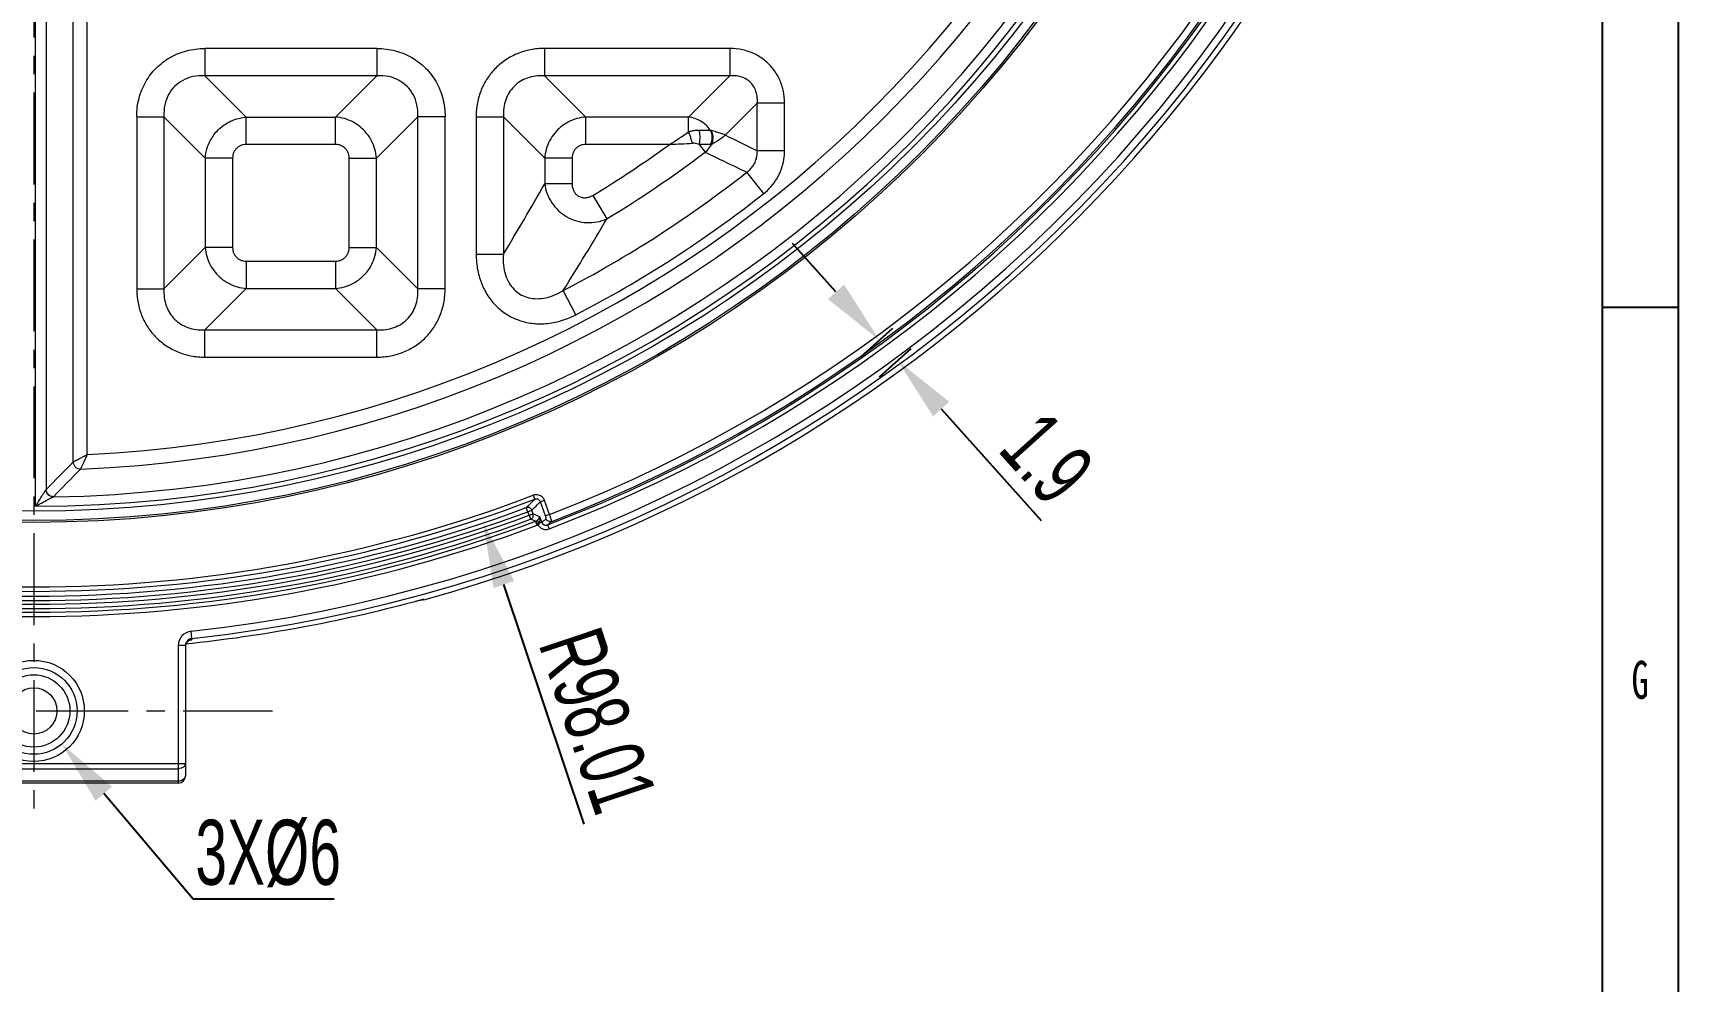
# Model space of a CAD drawing. Header units: millimetres. Extents: x 5536 to 6151, y 463 to 893.
# Drawn here: x 6035.2 to 6149.1, y 526.4 to 592 of the extents above; entities that cross this region are included whole.
import ezdxf

# ---------------------------------------------------------------- set-up
doc = ezdxf.new("R2010")
doc.units = ezdxf.units.MM
doc.header["$LTSCALE"] = 0.2
doc.linetypes.add('CENTER', pattern=[50.8, 31.75, -6.35, 6.35, -6.35])
doc.layers.get('0').update_dxf_attribs({"lineweight": 18})
for name, color, linetype, lineweight in [('CAXA0層', 7, 'Continuous', 25), ('CAXA尺寸線層', 3, 'Continuous', 25), ('poumianxian', 2, 'Continuous', 18), ('图层1', 1, 'CENTER', 18)]:
    doc.layers.add(name, color=color, linetype=linetype, lineweight=lineweight)
doc.styles.add('UserTxtStyle4', font='', dxfattribs={"width": 0.667})
doc.styles.add('標準', font='', dxfattribs={"width": 0.667})
doc.styles.get('UserTxtStyle4').set_extended_font_data('mingliu')
doc.styles.get('標準').set_extended_font_data('pmingliu')
doc.dimstyles.new('222222', dxfattribs={"dimtxt": 4.5, "dimasz": 4.5, "dimexe": 1.25, "dimexo": 0.625, "dimtad": 1, "dimdsep": 46, "dimtxsty": '標準', "dimblk": '_CAXARROW', "dimcen": 0, "dimdle": 9, "dimclrd": 6, "dimclre": 6, "dimclrt": 2, "dimadec": 0, "dimazin": 0, "dimtfac": 0.707107, "dimtofl": 0, "dimtmove": 2, "dimatfit": 3, "dimfxl": 0, "dimfrac": 2, "dimtolj": 1, "dimarcsym": 0})
doc.dimstyles.new('zhijing', dxfattribs={"dimtxt": 4.5, "dimasz": 4.5, "dimexe": 1.25, "dimexo": 0.625, "dimtad": 1, "dimtoh": 1, "dimdsep": 46, "dimtxsty": '標準', "dimblk": '_CAXARROW', "dimcen": 0, "dimdle": 9, "dimclrd": 6, "dimclre": 6, "dimclrt": 2, "dimadec": 0, "dimazin": 0, "dimtfac": 0.707107, "dimtofl": 0, "dimtmove": 2, "dimatfit": 3, "dimfxl": 0, "dimfrac": 2, "dimtolj": 1, "dimarcsym": 0})

# ---------------------------------------------------------------- blocks, each defined once
blk = doc.blocks.new('*X49')
at = {"layer": 'poumianxian'}
blk.add_hatch(color=6, dxfattribs=at).paths.add_polyline_path([(6040.73, 539.89), (6039.58, 538.92), (6037.25, 542.84)], flags=0)
at = {"layer": 'poumianxian', "color": 6, "lineweight": -2}
for p, q in [((6046.34, 532.11), (6040.15, 539.41)), ((6056.11, 532.11), (6046.34, 532.11))]:
    blk.add_line(p, q, dxfattribs=at)
at = {"layer": 'poumianxian', "color": 2, "insert": (6051.54, 535.27), "char_height": 4.5, "width": 29.7869, "attachment_point": 5, "style": '標準'}
blk.add_mtext('\\T1.004;3X%%C6', dxfattribs=at)
blk = doc.blocks.new('_CAXARROW')
blk.add_hatch(color=0).paths.add_polyline_path([(0, 0), (-1, 0.125), (-1, -0.125)], flags=0)
blk = doc.blocks.new('*X67')
at = {"layer": 'poumianxian'}
blk.add_hatch(color=6, dxfattribs=at).paths.add_polyline_path([(6068.57, 554.12), (6067.14, 553.64), (6066.43, 558.15)], flags=0)
at = {"layer": 'poumianxian', "color": 6, "lineweight": -2}
blk.add_line((6073.41, 537.3), (6067.86, 553.88), dxfattribs=at)
at = {"layer": 'poumianxian', "color": 2, "insert": (6074.34, 544.46), "char_height": 4.5, "width": 35.1896, "attachment_point": 5, "rotation": 288.5135, "style": '標準'}
blk.add_mtext('\\T1.004;R98.01', dxfattribs=at)
blk = doc.blocks.new('*X68')
at = {"layer": 'poumianxian'}
for points in [[(6091.4, 574.63), (6090.29, 573.62), (6093.85, 570.78)], [(6098.68, 566.52), (6097.57, 565.51), (6095.12, 569.36)]]:
    blk.add_hatch(color=6, dxfattribs=at).paths.add_polyline_path(points, flags=0)
at = {"layer": 'poumianxian', "color": 6, "lineweight": -2}
for p, q in [((6090.84, 574.12), (6087.84, 577.47)), ((6092.59, 569.65), (6094.78, 571.61)), ((6093.86, 568.24), (6096.05, 570.2)), ((6098.12, 566.02), (6105.05, 558.31))]:
    blk.add_line(p, q, dxfattribs=at)
at = {"layer": 'poumianxian', "color": 2, "insert": (6105.44, 562.6), "char_height": 4.5, "width": 13.8219, "attachment_point": 5, "rotation": 311.9147, "style": '標準'}
blk.add_mtext('\\T1.004;1.9', dxfattribs=at)
blk = doc.blocks.new('321')
at = {"layer": 'CAXA0層'}
for p, q in [((0, 410), (0, 0)), ((-5, 405), (-5, 5)), ((-5, 105), (0, 105))]:
    blk.add_line(p, q, dxfattribs=at)
at = {"layer": 'CAXA尺寸線層', "linetype": 'Continuous', "lineweight": 25, "insert": (-3.07, 81.71), "char_height": 2.5, "width": 3.7018, "attachment_point": 1, "style": 'UserTxtStyle4'}
blk.add_mtext('\\T1.004;G', dxfattribs=at)

msp = doc.modelspace()

# ---------------------------------------------------------------- linework, layer by layer
for p, q in [((6035.427, 559.288), (6035.427, 640.284)), ((6036.166, 640.284), (6036.166, 560.445)), ((6038.026, 562.358), (6038.026, 638.424)), ((6039.011, 562.871), (6039.011, 638.424)), ((6059.055, 590.96), (6047.157, 590.96)), ((6047.157, 590.96), (6047.157, 589.069)), ((6059.055, 590.96), (6059.055, 589.069)), ((6083.501, 590.96), (6070.657, 590.96)), ((6070.657, 590.96), (6070.657, 589.069)), ((6083.501, 590.96), (6083.501, 589.069)), ((6059.055, 589.069), (6047.157, 589.069)), ((6050.016, 586.21), (6047.157, 589.069)), ((6056.197, 586.21), (6059.055, 589.069)), ((6083.501, 589.069), (6070.657, 589.069)), ((6073.516, 586.21), (6070.657, 589.069)), ((6080.642, 586.21), (6083.501, 589.069)), ((6083.183, 584.969), (6085.392, 587.178)), ((6087.283, 587.178), (6085.392, 587.178)), ((6085.392, 583.888), (6085.392, 587.178)), ((6087.283, 583.888), (6087.283, 587.178)), ((6042.43, 586.232), (6044.321, 586.232)), ((6042.43, 586.232), (6042.43, 574.334)), ((6047.179, 583.373), (6044.321, 586.232)), ((6044.321, 586.232), (6044.321, 574.334)), ((6050.016, 586.21), (6056.197, 586.21)), ((6050.016, 584.319), (6050.016, 586.21)), ((6056.197, 584.319), (6056.197, 586.21)), ((6059.033, 583.373), (6061.892, 586.232)), ((6063.783, 586.232), (6061.892, 586.232)), ((6061.892, 574.334), (6061.892, 586.232)), ((6063.783, 574.334), (6063.783, 586.232)), ((6065.93, 586.232), (6067.821, 586.232)), ((6065.93, 586.232), (6065.93, 576.735)), ((6070.679, 583.373), (6067.821, 586.232)), ((6067.821, 586.232), (6067.821, 576.735)), ((6080.642, 586.21), (6073.516, 586.21)), ((6073.516, 584.319), (6073.516, 586.21)), ((6080.642, 585.182), (6080.642, 586.21)), ((6056.197, 584.319), (6050.016, 584.319)), ((6079.33, 584.319), (6073.516, 584.319)), ((6082.164, 585.291), (6081.379, 585.291)), ((6082.164, 584.319), (6081.379, 584.319)), ((6081.379, 584.319), (6081.785, 583.785)), ((6049.07, 583.373), (6047.179, 583.373)), ((6047.179, 583.373), (6047.179, 577.193)), ((6049.07, 583.373), (6049.07, 577.193)), ((6057.142, 583.373), (6059.033, 583.373)), ((6057.142, 577.193), (6057.142, 583.373)), ((6059.033, 577.193), (6059.033, 583.373)), ((6072.57, 583.373), (6070.679, 583.373)), ((6070.679, 583.373), (6070.679, 581.606)), ((6072.57, 583.373), (6072.57, 581.606)), ((6087.283, 583.888), (6085.392, 583.888)), ((6085.841, 580.917), (6084.671, 582.402)), ((6072.57, 581.606), (6070.679, 581.606)), ((6074.004, 580.795), (6074.979, 579.175)), ((6047.179, 577.193), (6044.321, 574.334)), ((6049.07, 577.193), (6047.179, 577.193)), ((6057.142, 577.193), (6059.033, 577.193)), ((6059.033, 577.193), (6061.892, 574.334)), ((6065.93, 576.735), (6067.821, 576.735)), ((6050.016, 576.247), (6056.197, 576.247)), ((6050.016, 576.247), (6050.016, 574.356)), ((6056.197, 576.247), (6056.197, 574.356)), ((6042.43, 574.334), (6044.321, 574.334)), ((6050.016, 574.356), (6047.157, 571.497)), ((6050.016, 574.356), (6056.197, 574.356)), ((6056.197, 574.356), (6059.055, 571.497)), ((6063.783, 574.334), (6061.892, 574.334)), ((6072.829, 572.536), (6071.96, 574.215)), ((6047.157, 571.497), (6059.055, 571.497)), ((6047.157, 569.606), (6047.157, 571.497)), ((6059.055, 569.606), (6059.055, 571.497)), ((6047.157, 569.606), (6059.055, 569.606)), ((6069.881, 560.05), (6069.987, 559.77)), ((6070.657, 559.7), (6070.378, 559.598)), ((6070.735, 558.618), (6070.378, 559.598)), ((6071.014, 558.719), (6070.657, 559.7)), ((6069.504, 558.915), (6069.399, 559.196)), ((6069.504, 558.915), (6069.782, 559.016)), ((6069.594, 558.665), (6069.504, 558.915)), ((6069.594, 558.665), (6069.873, 558.767)), ((6069.594, 558.665), (6069.698, 558.387)), ((6070.049, 558.25), (6069.698, 558.387)), ((6069.873, 558.767), (6069.782, 559.016)), ((6070.153, 557.972), (6070.049, 558.25)), ((6070.227, 558.006), (6070.087, 558.267)), ((6070.476, 558.175), (6070.309, 558.114)), ((6070.325, 558.59), (6070.476, 558.175)), ((6071.013, 558.719), (6070.735, 558.618)), ((6070.869, 558.003), (6070.976, 557.723)), ((6061.703, 552.713), (6061.704, 552.713)), ((6061.704, 552.713), (6061.787, 552.735)), ((6062.305, 552.844), (6062.305, 552.817)), ((6062.305, 552.817), (6062.305, 552.816)), ((6046.252, 550.15), (6046.199, 550.646)), ((6046.252, 550.15), (6046.252, 550.053)), ((6045.806, 549.651), (6045.306, 549.651)), ((6045.306, 549.651), (6045.306, 540.133)), ((6045.806, 549.651), (6045.806, 541.49)), ((6045.806, 549.651), (6045.806, 540.633)), ((6046.252, 550.053), (6046.216, 550.049)), ((6025.306, 541.49), (6045.306, 541.49)), ((6025.306, 541.137), (6045.306, 541.137)), ((6045.306, 540.279), (6025.306, 540.279)), ((6045.306, 540.133), (6025.306, 540.133))]:
    msp.add_line(p, q)
for points in [[(6061.787, 552.735), (6061.889, 552.761), (6061.936, 552.773), (6061.981, 552.784), (6062.022, 552.794), (6062.061, 552.803), (6062.096, 552.81), (6062.127, 552.817)], [(6062.127, 552.817), (6062.155, 552.823), (6062.178, 552.828), (6062.197, 552.831), (6062.212, 552.834), (6062.223, 552.836), (6062.226, 552.836)]]:
    msp.add_lwpolyline(points)
for centre, radius in [((6035.306, 645.083), 86.907), ((6035.306, 645.083), 86.782), ((6035.306, 645.083), 86.133), ((6035.306, 545.133), 3.5), ((6035.306, 545.133), 3), ((6035.306, 545.133), 2.5), ((6035.306, 545.133), 1.6)]:
    msp.add_circle(centre, radius)
for centre, radius, start, end in [((6035.306, 651.083), 101.026, 276.18953, 78.40811), ((6035.306, 651.083), 101.525, 276.18953, 78.43129), ((6035.306, 651.083), 99.642, 290.91041, 78.28065), ((6035.306, 651.083), 99.525, 291.11656, 78.26666), ((6035.306, 651.083), 99.942, 290.91041, 78.28065), ((6035.306, 651.083), 99.026, 291.13618, 78.17063), ((6035.306, 651.083), 101.908, 285.36306, 61.55753), ((6035.306, 645.083), 85.795, 270.08059, 359.91941), ((6035.306, 645.083), 85.155, 270.90297, 359.09703), ((6035.306, 645.083), 83.28, 272.22396, 357.77604), ((6035.306, 645.083), 82.295, 272.58039, 357.41961), ((6035.306, 645.083), 75.036, 301.04547, 305.92335), ((6015.384, 682.926), 117.526, 302.96297, 303.72876), ((6067.217, 818.486), 234.48, 272.96115, 273.34572), ((6080.42, 585.396), 2.112, 310.24118, 329.50801), ((6239.171, 900.729), 352.188, 243.71032, 244.11034), ((6035.306, 645.083), 76.927, 301.04541, 307.1705), ((6240.852, 912.223), 364.93, 244.15849, 244.66093), ((6035.306, 645.083), 79.786, 297.34888, 308.22242), ((5918.842, 667.452), 174.425, 328.66155, 330.51673), ((6035.306, 645.083), 81.677, 297.34893, 308.22237), ((5920.534, 669.77), 179.054, 327.74693, 329.60491), ((5870.009, 723.984), 233.137, 315.45494, 316.11075), ((5869.632, 725.312), 235.041, 315.28872, 315.94119), ((6035.306, 651.083), 97.677, 249.20307, 290.79693), ((6035.306, 651.083), 97.377, 249.20307, 290.79693), ((5980.106, 651.069), 128.117, 314.18397, 314.55156), ((5980.348, 651.242), 128.468, 314.11948, 314.49104), ((6035.306, 651.083), 99.121, 249.48159, 290.51841), ((6035.306, 651.083), 98.87, 249.64446, 290.35554), ((6035.306, 651.083), 98.573, 249.64446, 290.35554), ((6035.306, 651.083), 98.308, 249.6435, 290.3565), ((6035.306, 651.083), 98.008, 249.6435, 290.3565), ((6156.121, 779.017), 236.535, 248.61512, 248.73262), ((6069.947, 558.542), 0.309, 289.31894, 297.0146), ((5996.967, 648.555), 116.5, 309.12254, 309.31263), ((5997.228, 648.695), 116.825, 309.07652, 309.26145), ((6035.306, 651.083), 99.418, 249.48159, 290.51841), ((6069.94, 558.541), 0.607, 290.5178, 298.19769), ((6035.306, 651.083), 101.85, 275.9103, 285.0212), ((6046.306, 549.653), 0.999, 96.19667, 180.00577), ((6035.306, 651.083), 101.621, 276.14704, 276.18365), ((6045.306, 540.633), 0.5, 270, 0)]:
    msp.add_arc(centre, radius, start, end)
for points, knots in [([(6042.43, 586.232), (6042.43, 586.662), (6042.535, 587.508), (6043.006, 588.67), (6043.748, 589.643), (6044.722, 590.385), (6045.883, 590.855), (6046.728, 590.96), (6047.157, 590.96)], [0, 0, 0, 0, 15918.971146, 31119.2904322, 45887.9158745, 60641.5339048, 75844.2814414, 91728.454455, 91728.454455, 91728.454455, 91728.454455]), ([(6059.055, 590.96), (6059.485, 590.96), (6060.331, 590.855), (6061.493, 590.383), (6062.466, 589.641), (6063.208, 588.667), (6063.678, 587.506), (6063.783, 586.661), (6063.783, 586.232)], [0, 0, 0, 0, 15963.6368664, 31200.4412971, 46035.543454, 60823.5756582, 76082.7774646, 92007.0307873, 92007.0307873, 92007.0307873, 92007.0307873]), ([(6070.657, 590.96), (6070.332, 590.96), (6069.691, 590.9), (6068.782, 590.63), (6067.966, 590.199), (6067.264, 589.625), (6066.689, 588.922), (6066.258, 588.106), (6065.989, 587.196), (6065.93, 586.556), (6065.93, 586.232)], [0, 0, 0, 0, 15710.9007648, 30912.4541117, 45597.1170598, 60049.2606544, 74503.4508623, 89191.5278766, 104403.8370232, 120075.6529223, 120075.6529223, 120075.6529223, 120075.6529223]), ([(6087.283, 587.178), (6087.283, 587.475), (6087.22, 588.058), (6086.94, 588.876), (6086.496, 589.588), (6085.909, 590.175), (6085.196, 590.618), (6084.38, 590.897), (6083.797, 590.96), (6083.501, 590.96)], [0, 0, 0, 0, 15971.5060109, 31264.0000738, 46060.7932274, 60698.851331, 75493.8166912, 90806.5766635, 106717.5454361, 106717.5454361, 106717.5454361, 106717.5454361]), ([(6047.157, 589.069), (6046.878, 589.085), (6046.343, 589.051), (6045.616, 588.789), (6045.032, 588.357), (6044.6, 587.774), (6044.338, 587.047), (6044.304, 586.511), (6044.321, 586.232)], [0, 0, 0, 0, 16814.3324254, 31852.3676703, 45868.9601036, 59906.1090404, 74955.1371483, 91766.9913344, 91766.9913344, 91766.9913344, 91766.9913344]), ([(6061.892, 586.232), (6061.909, 586.511), (6061.874, 587.047), (6061.613, 587.773), (6061.18, 588.357), (6060.597, 588.789), (6059.87, 589.051), (6059.334, 589.085), (6059.055, 589.069)], [0, 0, 0, 0, 16858.4643489, 31941.0346481, 46000.5334941, 60075.1180005, 75170.5646065, 92021.6611143, 92021.6611143, 92021.6611143, 92021.6611143]), ([(6070.657, 589.069), (6070.452, 589.081), (6070.05, 589.068), (6069.477, 588.932), (6068.971, 588.688), (6068.542, 588.346), (6068.201, 587.918), (6067.957, 587.411), (6067.821, 586.839), (6067.808, 586.437), (6067.821, 586.232)], [0, 0, 0, 0, 16166.995659, 31456.3092871, 45954.7051744, 60075.206298, 74194.2265631, 88691.753852, 103988.2696263, 120120.7367835, 120120.7367835, 120120.7367835, 120120.7367835]), ([(6085.392, 587.178), (6085.406, 587.337), (6085.401, 587.648), (6085.288, 588.086), (6085.078, 588.459), (6084.781, 588.755), (6084.408, 588.965), (6083.971, 589.078), (6083.66, 589.082), (6083.501, 589.069)], [0, 0, 0, 0, 16595.9051709, 31912.4563909, 46318.3925571, 60420.0989348, 74824.420271, 90162.9256274, 106710.6550615, 106710.6550615, 106710.6550615, 106710.6550615]), ([(6047.179, 583.373), (6047.199, 583.662), (6047.325, 584.239), (6047.75, 585.013), (6048.376, 585.639), (6049.15, 586.064), (6049.727, 586.19), (6050.016, 586.21)], [0, 0, 0, 0, 15592.8751571, 31234.6678254, 46927.0776338, 62563.4969628, 78168.4903751, 78168.4903751, 78168.4903751, 78168.4903751]), ([(6059.033, 583.373), (6059.019, 583.58), (6058.947, 583.993), (6058.715, 584.576), (6058.368, 585.101), (6057.924, 585.545), (6057.399, 585.891), (6056.816, 586.124), (6056.403, 586.196), (6056.197, 586.21)], [0, 0, 0, 0, 15133.9534919, 30312.3346809, 45517.3030373, 60731.3509403, 75936.0061755, 91114.3492568, 106243.51704, 106243.51704, 106243.51704, 106243.51704]), ([(6073.516, 586.21), (6073.309, 586.196), (6072.897, 586.124), (6072.314, 585.891), (6071.789, 585.545), (6071.344, 585.1), (6070.998, 584.575), (6070.766, 583.992), (6070.694, 583.58), (6070.679, 583.373)], [0, 0, 0, 0, 15168.6286851, 30381.7868633, 45621.5931214, 60870.4997315, 76109.992153, 91323.1121338, 106486.9441428, 106486.9441428, 106486.9441428, 106486.9441428]), ([(6082.164, 585.291), (6082.076, 585.418), (6081.872, 585.653), (6081.503, 585.933), (6081.088, 586.128), (6080.79, 586.194), (6080.642, 586.21)], [0, 0, 0, 0, 16268.3722244, 32510.6656465, 48568.1036409, 64316.5170615, 64316.5170615, 64316.5170615, 64316.5170615]), ([(6050.016, 584.319), (6049.943, 584.319), (6049.799, 584.304), (6049.596, 584.235), (6049.415, 584.124), (6049.266, 583.974), (6049.154, 583.794), (6049.085, 583.59), (6049.07, 583.446), (6049.07, 583.373)], [0, 0, 0, 0, 15506.8364494, 30679.8485486, 45617.0979393, 60474.7266131, 75418.9801002, 90597.7994797, 106098.9432263, 106098.9432263, 106098.9432263, 106098.9432263]), ([(6057.142, 583.373), (6057.142, 583.446), (6057.127, 583.59), (6057.058, 583.794), (6056.947, 583.974), (6056.798, 584.124), (6056.617, 584.235), (6056.413, 584.304), (6056.269, 584.319), (6056.197, 584.319)], [0, 0, 0, 0, 15526.962266, 30719.6669221, 45676.3028809, 60553.2147858, 75516.8639375, 90715.3834041, 106236.6455789, 106236.6455789, 106236.6455789, 106236.6455789]), ([(6073.516, 584.319), (6073.443, 584.319), (6073.299, 584.304), (6073.096, 584.235), (6072.915, 584.124), (6072.766, 583.974), (6072.654, 583.794), (6072.585, 583.59), (6072.57, 583.446), (6072.57, 583.373)], [0, 0, 0, 0, 15569.5167818, 30803.8598587, 45801.4872484, 60719.1720856, 75723.831883, 90964.0057139, 106527.8067823, 106527.8067823, 106527.8067823, 106527.8067823]), ([(6081.379, 585.291), (6081.295, 585.291), (6081.127, 585.285), (6080.879, 585.25), (6080.719, 585.208), (6080.642, 585.182)], [0, 0, 0, 0, 17174.10907, 34071.9508919, 50571.1275904, 50571.1275904, 50571.1275904, 50571.1275904]), ([(6080.901, 584.405), (6080.879, 584.492), (6080.828, 584.669), (6080.741, 584.928), (6080.676, 585.099), (6080.642, 585.182)], [0, 0, 0, 0, 16635.57614, 33935.3567429, 50570.9430387, 50570.9430387, 50570.9430387, 50570.9430387]), ([(6081.379, 584.319), (6081.323, 584.338), (6081.214, 584.372), (6081.054, 584.403), (6080.95, 584.408), (6080.901, 584.405)], [0, 0, 0, 0, 18486.7788175, 35427.2211311, 50575.6205059, 50575.6205059, 50575.6205059, 50575.6205059]), ([(6081.379, 584.319), (6081.404, 584.423), (6081.435, 584.641), (6081.435, 584.969), (6081.404, 585.187), (6081.379, 585.291)], [0, 0, 0, 0, 16589.741983, 33986.7267555, 50576.1044238, 50576.1044238, 50576.1044238, 50576.1044238]), ([(6082.164, 584.319), (6082.212, 584.419), (6082.278, 584.636), (6082.278, 584.974), (6082.212, 585.192), (6082.164, 585.291)], [0, 0, 0, 0, 16784.7199205, 33797.8972204, 50583.1697762, 50583.1697762, 50583.1697762, 50583.1697762]), ([(6082.216, 585.274), (6082.208, 585.276), (6082.19, 585.281), (6082.173, 585.288), (6082.164, 585.291)], [0, 0, 0, 0, 17008.8789915, 36274.2757906, 36274.2757906, 36274.2757906, 36274.2757906]), ([(6082.24, 584.325), (6082.228, 584.323), (6082.203, 584.32), (6082.177, 584.319), (6082.164, 584.319)], [0, 0, 0, 0, 17552.0294572, 36276.8675434, 36276.8675434, 36276.8675434, 36276.8675434]), ([(6082.24, 584.325), (6082.285, 584.422), (6082.345, 584.635), (6082.336, 584.965), (6082.266, 585.176), (6082.216, 585.274)], [0, 0, 0, 0, 16630.2863874, 33608.8907279, 50583.7870061, 50583.7870061, 50583.7870061, 50583.7870061]), ([(6083.183, 584.969), (6083.089, 585.009), (6082.887, 585.084), (6082.564, 585.184), (6082.336, 585.244), (6082.216, 585.274)], [0, 0, 0, 0, 15258.0788445, 32174.6372484, 50586.2845437, 50586.2845437, 50586.2845437, 50586.2845437]), ([(6083.183, 584.969), (6083.095, 584.888), (6082.903, 584.731), (6082.586, 584.517), (6082.359, 584.388), (6082.24, 584.325)], [0, 0, 0, 0, 15905.272841, 32780.8115141, 50587.0801764, 50587.0801764, 50587.0801764, 50587.0801764]), ([(6084.671, 582.402), (6084.765, 582.47), (6084.946, 582.625), (6085.164, 582.911), (6085.315, 583.236), (6085.389, 583.567), (6085.397, 583.785), (6085.392, 583.888)], [0, 0, 0, 0, 15921.1416835, 32466.2534655, 48931.658586, 64558.0251188, 78685.0637784, 78685.0637784, 78685.0637784, 78685.0637784]), ([(6085.841, 580.917), (6086.02, 581.058), (6086.364, 581.382), (6086.783, 581.958), (6087.084, 582.603), (6087.249, 583.255), (6087.283, 583.685), (6087.283, 583.888)], [0, 0, 0, 0, 15813.3437992, 32430.1152818, 49024.3653749, 64691.0584107, 78706.6395667, 78706.6395667, 78706.6395667, 78706.6395667]), ([(6070.679, 581.606), (6070.706, 581.37), (6070.819, 580.902), (6071.15, 580.263), (6071.622, 579.716), (6072.207, 579.29), (6072.874, 579.008), (6073.586, 578.886), (6074.305, 578.932), (6074.763, 579.076), (6074.979, 579.175)], [0, 0, 0, 0, 14961.6969142, 29980.6937741, 45045.3129474, 60131.1488366, 75215.8234436, 90277.4856458, 105293.6485235, 120253.3869993, 120253.3869993, 120253.3869993, 120253.3869993]), ([(6072.57, 581.606), (6072.57, 581.514), (6072.59, 581.335), (6072.681, 581.088), (6072.828, 580.882), (6073.022, 580.731), (6073.252, 580.643), (6073.503, 580.623), (6073.762, 580.673), (6073.925, 580.748), (6074.004, 580.795)], [0, 0, 0, 0, 16150.8156515, 31448.1371546, 46011.2185749, 60152.5886747, 74290.0400594, 88846.4142677, 104135.6159576, 120279.4627229, 120279.4627229, 120279.4627229, 120279.4627229]), ([(6047.179, 577.193), (6047.193, 576.986), (6047.266, 576.573), (6047.498, 575.991), (6047.844, 575.465), (6048.289, 575.021), (6048.814, 574.675), (6049.397, 574.442), (6049.809, 574.37), (6050.016, 574.356)], [0, 0, 0, 0, 15116.4651876, 30277.3067332, 45464.7047229, 60661.1717671, 75848.2569974, 91009.0604793, 106120.7454885, 106120.7454885, 106120.7454885, 106120.7454885]), ([(6049.07, 577.193), (6049.07, 577.12), (6049.085, 576.976), (6049.154, 576.772), (6049.265, 576.592), (6049.415, 576.442), (6049.595, 576.331), (6049.799, 576.262), (6049.943, 576.247), (6050.016, 576.247)], [0, 0, 0, 0, 15514.3598009, 30694.7332922, 45639.2296916, 60504.0667449, 75455.5706388, 90641.7542277, 106150.418564, 106150.418564, 106150.418564, 106150.418564]), ([(6056.197, 574.356), (6056.403, 574.37), (6056.816, 574.442), (6057.399, 574.675), (6057.924, 575.021), (6058.369, 575.466), (6058.715, 575.991), (6058.947, 576.574), (6059.019, 576.986), (6059.033, 577.193)], [0, 0, 0, 0, 15142.8836128, 30330.2211383, 45544.1615195, 60767.1868049, 75980.8138802, 91168.1132754, 106306.2083557, 106306.2083557, 106306.2083557, 106306.2083557]), ([(6056.197, 576.247), (6056.269, 576.247), (6056.413, 576.262), (6056.617, 576.331), (6056.798, 576.442), (6056.947, 576.592), (6057.058, 576.772), (6057.127, 576.976), (6057.142, 577.12), (6057.142, 577.193)], [0, 0, 0, 0, 15534.487909, 30734.5561993, 45698.4413741, 60582.563854, 75553.4656148, 90759.3515407, 106288.1365959, 106288.1365959, 106288.1365959, 106288.1365959]), ([(6065.93, 576.735), (6065.93, 576.357), (6065.998, 575.629), (6066.303, 574.617), (6066.772, 573.755), (6067.373, 573.053), (6068.082, 572.511), (6068.891, 572.128), (6069.794, 571.916), (6070.778, 571.895), (6071.816, 572.088), (6072.494, 572.362), (6072.829, 572.536)], [0, 0, 0, 0, 17016.40058, 32716.9559833, 47270.5192873, 60925.57782, 74032.1046561, 87197.3968851, 100932.5964383, 115515.2708237, 131208.0043265, 148204.6596403, 148204.6596403, 148204.6596403, 148204.6596403]), ([(6067.821, 576.735), (6067.801, 576.479), (6067.803, 575.99), (6067.939, 575.309), (6068.188, 574.738), (6068.532, 574.283), (6068.955, 573.945), (6069.451, 573.724), (6070.016, 573.627), (6070.64, 573.668), (6071.308, 573.859), (6071.742, 574.08), (6071.96, 574.215)], [0, 0, 0, 0, 18137.1787636, 34251.9973606, 48634.4590562, 61710.55253, 74043.7933523, 86437.8539381, 99611.0307588, 114046.6025543, 130162.5282563, 148237.8746201, 148237.8746201, 148237.8746201, 148237.8746201]), ([(6042.43, 574.334), (6042.43, 574.009), (6042.49, 573.368), (6042.759, 572.459), (6043.19, 571.643), (6043.765, 570.94), (6044.467, 570.366), (6045.284, 569.935), (6046.193, 569.666), (6046.833, 569.606), (6047.157, 569.606)], [0, 0, 0, 0, 15665.9406935, 30823.9915753, 45466.6312484, 59877.416971, 74290.2434536, 88936.2874236, 104105.0633246, 119732.0310022, 119732.0310022, 119732.0310022, 119732.0310022]), ([(6044.321, 574.334), (6044.308, 574.129), (6044.321, 573.726), (6044.457, 573.154), (6044.702, 572.647), (6045.043, 572.219), (6045.472, 571.878), (6045.979, 571.634), (6046.55, 571.498), (6046.953, 571.485), (6047.157, 571.497)], [0, 0, 0, 0, 16118.9174796, 31362.7630201, 45818.0428879, 59896.5517969, 73973.584249, 88427.9981028, 103679.0243689, 119763.5160319, 119763.5160319, 119763.5160319, 119763.5160319]), ([(6059.055, 571.497), (6059.26, 571.485), (6059.663, 571.498), (6060.235, 571.634), (6060.742, 571.878), (6061.171, 572.22), (6061.512, 572.648), (6061.755, 573.155), (6061.892, 573.727), (6061.904, 574.129), (6061.892, 574.334)], [0, 0, 0, 0, 16163.6046797, 31449.7114197, 45945.0663092, 60062.6057018, 74178.6645444, 88673.1510201, 103966.458395, 120095.5418153, 120095.5418153, 120095.5418153, 120095.5418153]), ([(6059.055, 569.606), (6059.38, 569.606), (6060.021, 569.666), (6060.931, 569.936), (6061.747, 570.367), (6062.449, 570.941), (6063.023, 571.644), (6063.454, 572.46), (6063.723, 573.37), (6063.783, 574.01), (6063.783, 574.334)], [0, 0, 0, 0, 15716.3896702, 30923.2539728, 45613.0472906, 60070.2400185, 74529.4800771, 89222.6886537, 104440.3125134, 120117.603663, 120117.603663, 120117.603663, 120117.603663]), ([(6038.026, 562.358), (6038.037, 562.364), (6038.064, 562.377), (6038.109, 562.401), (6038.167, 562.431), (6038.236, 562.467), (6038.317, 562.509), (6038.412, 562.558), (6038.517, 562.613), (6038.63, 562.672), (6038.749, 562.734), (6038.876, 562.801), (6038.965, 562.847), (6039.012, 562.872)], [0, 0, 0, 0, 5400.5807958, 13029.2132014, 22468.7717103, 33687.6968239, 47013.2882261, 62608.6876001, 80082.6276685, 98867.7901784, 118359.0042117, 138679.0803027, 161838.6808566, 161838.6808566, 161838.6808566, 161838.6808566]), ([(6039.011, 562.872), (6038.989, 562.824), (6038.947, 562.734), (6038.886, 562.603), (6038.829, 562.482), (6038.774, 562.366), (6038.724, 562.259), (6038.678, 562.163), (6038.639, 562.079), (6038.606, 562.009), (6038.578, 561.951), (6038.556, 561.904), (6038.543, 561.877), (6038.538, 561.866)], [0, 0, 0, 0, 23149.5365986, 43464.2245585, 62953.3536835, 81739.2095693, 99216.0116017, 114815.7079787, 128146.2828848, 139370.4594688, 148815.2138281, 156448.2757385, 161848.7837678, 161848.7837678, 161848.7837678, 161848.7837678]), ([(6038.026, 562.358), (6038.028, 562.293), (6038.059, 562.163), (6038.174, 562), (6038.342, 561.891), (6038.473, 561.865), (6038.538, 561.866)], [0, 0, 0, 0, 15920.8849882, 31975.867687, 48030.9872213, 63952.1594056, 63952.1594056, 63952.1594056, 63952.1594056]), ([(6035.427, 559.288), (6035.462, 559.345), (6035.53, 559.453), (6035.627, 559.608), (6035.714, 559.747), (6035.791, 559.871), (6035.859, 559.98), (6035.919, 560.074), (6035.971, 560.157), (6036.016, 560.227), (6036.055, 560.287), (6036.088, 560.336), (6036.114, 560.375), (6036.136, 560.406), (6036.149, 560.423), (6036.155, 560.431)], [0, 0, 0, 0, 28170.1485435, 53742.3447117, 76676.1348299, 97030.7776442, 114919.5869271, 130529.442829, 144111.5966108, 155843.4047281, 165780.2772758, 173957.6292772, 180513.4116123, 185691.1581879, 189676.0681791, 189676.0681791, 189676.0681791, 189676.0681791]), ([(6036.648, 559.938), (6036.565, 559.941), (6036.395, 559.991), (6036.21, 560.176), (6036.159, 560.346), (6036.155, 560.431)], [0, 0, 0, 0, 16600.0383399, 33467.2495713, 50267.5282198, 50267.5282198, 50267.5282198, 50267.5282198]), ([(6036.666, 559.953), (6036.581, 559.954), (6036.408, 560.003), (6036.219, 560.189), (6036.168, 560.361), (6036.166, 560.445)], [0, 0, 0, 0, 16714.709225, 33552.856368, 50267.5655746, 50267.5655746, 50267.5655746, 50267.5655746]), ([(6035.427, 559.288), (6035.486, 559.32), (6035.599, 559.381), (6035.761, 559.469), (6035.906, 559.548), (6036.036, 559.619), (6036.15, 559.681), (6036.251, 559.735), (6036.339, 559.782), (6036.415, 559.822), (6036.48, 559.856), (6036.535, 559.884), (6036.58, 559.907), (6036.616, 559.924), (6036.638, 559.934), (6036.648, 559.938)], [0, 0, 0, 0, 27752.1267559, 52976.1937295, 75637.5311446, 95795.9449676, 113562.5098696, 129120.343701, 142717.2332667, 154528.7817107, 164608.6485821, 172988.3947182, 179802.5476294, 185300.008334, 189688.4913462, 189688.4913462, 189688.4913462, 189688.4913462]), ([(6070.657, 559.7), (6070.645, 559.732), (6070.614, 559.799), (6070.546, 559.894), (6070.45, 559.981), (6070.327, 560.051), (6070.183, 560.09), (6070.029, 560.093), (6069.929, 560.068), (6069.881, 560.05)], [0, 0, 0, 0, 11650.7958536, 24721.1663052, 39298.2475791, 55217.7468392, 72074.4991055, 89337.0283462, 106662.6581555, 106662.6581555, 106662.6581555, 106662.6581555]), ([(6070.378, 559.598), (6070.372, 559.615), (6070.357, 559.648), (6070.323, 559.696), (6070.275, 559.74), (6070.213, 559.774), (6070.14, 559.793), (6070.062, 559.793), (6070.011, 559.78), (6069.987, 559.77)], [0, 0, 0, 0, 11584.3449738, 24562.6886953, 39036.8149124, 54884.2245642, 71744.2701436, 89117.0896813, 106662.9011474, 106662.9011474, 106662.9011474, 106662.9011474]), ([(6069.782, 559.016), (6069.77, 559.048), (6069.734, 559.11), (6069.647, 559.183), (6069.528, 559.221), (6069.441, 559.211), (6069.399, 559.196)], [0, 0, 0, 0, 13979.393071, 29296.1179958, 46046.2059957, 64314.3367274, 64314.3367274, 64314.3367274, 64314.3367274]), ([(6069.698, 558.387), (6069.722, 558.397), (6069.77, 558.423), (6069.831, 558.484), (6069.876, 558.565), (6069.895, 558.664), (6069.884, 558.733), (6069.873, 558.767)], [0, 0, 0, 0, 13359.1844312, 27818.7208265, 43477.9060172, 60399.1673297, 78613.0406979, 78613.0406979, 78613.0406979, 78613.0406979]), ([(6070.087, 558.267), (6070.1, 558.273), (6070.124, 558.287), (6070.159, 558.311), (6070.181, 558.329), (6070.191, 558.339)], [0, 0, 0, 0, 16749.0555053, 33829.1172985, 50566.1046559, 50566.1046559, 50566.1046559, 50566.1046559]), ([(6070.309, 558.114), (6070.284, 558.141), (6070.242, 558.193), (6070.199, 558.267), (6070.187, 558.319), (6070.191, 558.339)], [0, 0, 0, 0, 21426.3827512, 38780.1632584, 50566.8527208, 50566.8527208, 50566.8527208, 50566.8527208]), ([(6070.191, 558.339), (6070.203, 558.349), (6070.225, 558.371), (6070.256, 558.408), (6070.282, 558.449), (6070.304, 558.494), (6070.32, 558.541), (6070.324, 558.574), (6070.325, 558.59)], [0, 0, 0, 0, 14788.8294922, 29836.143653, 45298.3465087, 61058.1458627, 76752.625182, 92378.0565717, 92378.0565717, 92378.0565717, 92378.0565717]), ([(6070.227, 558.006), (6070.239, 558.012), (6070.263, 558.03), (6070.292, 558.067), (6070.304, 558.097), (6070.309, 558.114)], [0, 0, 0, 0, 15002.6809413, 31329.488603, 50568.0841781, 50568.0841781, 50568.0841781, 50568.0841781]), ([(6070.309, 558.114), (6070.317, 558.133), (6070.332, 558.172), (6070.347, 558.238), (6070.356, 558.314), (6070.356, 558.399), (6070.347, 558.493), (6070.334, 558.557), (6070.325, 558.59)], [0, 0, 0, 0, 11422.2165164, 24184.0838525, 38630.0915346, 54893.566706, 72790.0317975, 92380.0053032, 92380.0053032, 92380.0053032, 92380.0053032]), ([(6070.476, 558.175), (6070.481, 558.162), (6070.492, 558.135), (6070.517, 558.096), (6070.552, 558.057), (6070.598, 558.022), (6070.656, 557.995), (6070.724, 557.98), (6070.797, 557.981), (6070.846, 557.994), (6070.869, 558.003)], [0, 0, 0, 0, 10482.9360188, 22099.5875878, 35040.8525265, 49483.5426553, 65468.3770467, 82851.1209254, 101302.6096581, 120440.6071424, 120440.6071424, 120440.6071424, 120440.6071424]), ([(6070.775, 558.419), (6070.781, 558.424), (6070.78, 558.445), (6070.777, 558.473), (6070.768, 558.512), (6070.755, 558.561), (6070.742, 558.598), (6070.735, 558.618)], [0, 0, 0, 0, 9043.7708105, 19141.4474043, 34100.2620215, 54168.0512765, 78626.7172695, 78626.7172695, 78626.7172695, 78626.7172695]), ([(6071.162, 558.241), (6071.113, 558.223), (6071.004, 558.213), (6070.857, 558.281), (6070.794, 558.371), (6070.775, 558.419)], [0, 0, 0, 0, 16765.146163, 33646.7193541, 50572.5961115, 50572.5961115, 50572.5961115, 50572.5961115]), ([(6071.162, 558.241), (6071.17, 558.256), (6071.151, 558.298), (6071.138, 558.364), (6071.106, 558.457), (6071.066, 558.579), (6071.032, 558.669), (6071.014, 558.719)], [0, 0, 0, 0, 8054.8136226, 18082.6766685, 33195.912969, 53622.8703568, 78631.4829106, 78631.4829106, 78631.4829106, 78631.4829106]), ([(6070.227, 558.006), (6070.239, 557.982), (6070.269, 557.933), (6070.325, 557.864), (6070.399, 557.799), (6070.49, 557.742), (6070.599, 557.7), (6070.721, 557.68), (6070.85, 557.685), (6070.935, 557.708), (6070.976, 557.723)], [0, 0, 0, 0, 11096.0740386, 23304.3943114, 36751.1083633, 51482.4513997, 67435.2276738, 84431.9388297, 102192.1645279, 120438.6685374, 120438.6685374, 120438.6685374, 120438.6685374]), ([(6061.703, 552.713), (6061.734, 552.721), (6061.797, 552.738), (6061.896, 552.763), (6061.999, 552.789), (6062.102, 552.812), (6062.17, 552.829), (6062.203, 552.834)], [0, 0, 0, 0, 14453.7765649, 30131.7869005, 46615.633502, 63201.1101959, 78537.0465782, 78537.0465782, 78537.0465782, 78537.0465782]), ([(6062.203, 552.834), (6062.227, 552.837), (6062.259, 552.838), (6062.294, 552.852), (6062.302, 552.849)], [0, 0, 0, 0, 27088.2914822, 36236.8729013, 36236.8729013, 36236.8729013, 36236.8729013]), ([(6046.252, 550.15), (6046.232, 550.148), (6046.192, 550.141), (6046.133, 550.123), (6046.077, 550.098), (6046.021, 550.065), (6045.967, 550.022), (6045.915, 549.966), (6045.869, 549.899), (6045.833, 549.821), (6045.811, 549.737), (6045.806, 549.68), (6045.806, 549.651)], [0, 0, 0, 0, 12609.9028087, 24666.4061534, 36880.2693683, 49765.7245278, 63711.688074, 79032.4294047, 95676.6914494, 113029.1302016, 130506.8215792, 147957.540216, 147957.540216, 147957.540216, 147957.540216]), ([(6046.252, 550.053), (6046.23, 550.052), (6046.187, 550.048), (6046.126, 550.033), (6046.072, 550.012), (6046.023, 549.986), (6045.98, 549.957), (6045.942, 549.923), (6045.909, 549.887), (6045.881, 549.848), (6045.858, 549.808), (6045.839, 549.767), (6045.825, 549.725), (6045.815, 549.684), (6045.811, 549.656), (6045.809, 549.642)], [0, 0, 0, 0, 19327.696721, 37158.4025624, 53810.5289343, 69535.3745002, 84556.764354, 99026.7318087, 113070.2686915, 126831.9171162, 140302.4656175, 153340.2448859, 165864.8463523, 178020.8509667, 190152.1381317, 190152.1381317, 190152.1381317, 190152.1381317]), ([(6045.806, 541.49), (6045.806, 541.444), (6045.777, 541.344), (6045.661, 541.228), (6045.497, 541.154), (6045.371, 541.137), (6045.306, 541.137)], [0, 0, 0, 0, 13234.7279553, 28317.1677335, 45566.8645519, 64134.1644455, 64134.1644455, 64134.1644455, 64134.1644455]), ([(6045.306, 541.49), (6045.34, 541.49), (6045.409, 541.49), (6045.513, 541.49), (6045.614, 541.49), (6045.702, 541.49), (6045.765, 541.49), (6045.797, 541.49), (6045.806, 541.49)], [0, 0, 0, 0, 18617.6708615, 38094.5761235, 57309.9988347, 74490.4643866, 87132.716808, 92101.5278796, 92101.5278796, 92101.5278796, 92101.5278796]), ([(6045.806, 540.633), (6045.806, 540.586), (6045.776, 540.485), (6045.659, 540.37), (6045.495, 540.296), (6045.37, 540.279), (6045.306, 540.279)], [0, 0, 0, 0, 13452.6756751, 28629.9900936, 45765.1778133, 64138.2384015, 64138.2384015, 64138.2384015, 64138.2384015])]:
    msp.add_open_spline(points, degree=3, knots=knots)
for points in [[(6036.155, 560.431), (6036.159, 560.435), (6036.162, 560.44), (6036.166, 560.445)], [(6036.648, 559.938), (6036.654, 559.943), (6036.66, 559.948), (6036.666, 559.953)], [(6062.305, 552.817), (6062.252, 552.802), (6062.192, 552.803), (6062.139, 552.819)], [(6062.305, 552.844), (6062.277, 552.836), (6062.247, 552.833), (6062.217, 552.833)]]:
    msp.add_open_spline(points, degree=3)
at = {"layer": '图层1'}
for p, q in [((6035.306, 750.463), (6035.306, 537.119)), ((6015.161, 545.133), (6051.825, 545.133))]:
    msp.add_line(p, q, dxfattribs=at)

# ---------------------------------------------------------------- block references
at = {"xscale": 1.050000000000011, "yscale": 1.050000000000001, "zscale": 1.05}
msp.add_blockref('321', (6149.144, 462.804), dxfattribs=at)

# ---------------------------------------------------------------- dimensions: what is measured, and where the dimension line sits
at = {"layer": 'poumianxian'}
dim = msp.add_radius_dim(center=(6035.306, 651.083), mpoint=(6066.427, 558.147), dimstyle='222222', override={"dimpost": 'R<>', "dimsah": 1, "dimtfill": 1, "dimtzin": 8}, dxfattribs=at)
dim.commit()
dim.dimension.update_dxf_attribs({"geometry": '*X67', "text_midpoint": (6071.345, 543.458)})
dim = msp.add_linear_dim(base=(6095.117, 569.365), p1=(6092.128, 569.23), p2=(6093.395, 567.819), angle=311.91468, dimstyle='222222', override={"dimsah": 1, "dimtfill": 1, "dimtzin": 8}, dxfattribs=at)
dim.commit()
dim.dimension.update_dxf_attribs({"geometry": '*X68', "text_midpoint": (6103.087, 560.486)})
dim = msp.add_diameter_dim_2p(p1=(6033.368, 547.422), p2=(6037.245, 542.844), text='3X%%C6', dimstyle='zhijing', override={"dimpost": '%%C<>', "dimsah": 1, "dimtfill": 1}, dxfattribs=at)
dim.commit()
dim.dimension.update_dxf_attribs({"geometry": '*X49', "text_midpoint": (6051.539, 535.267), "dimtype": 163})

doc.saveas('drawing.dxf')
